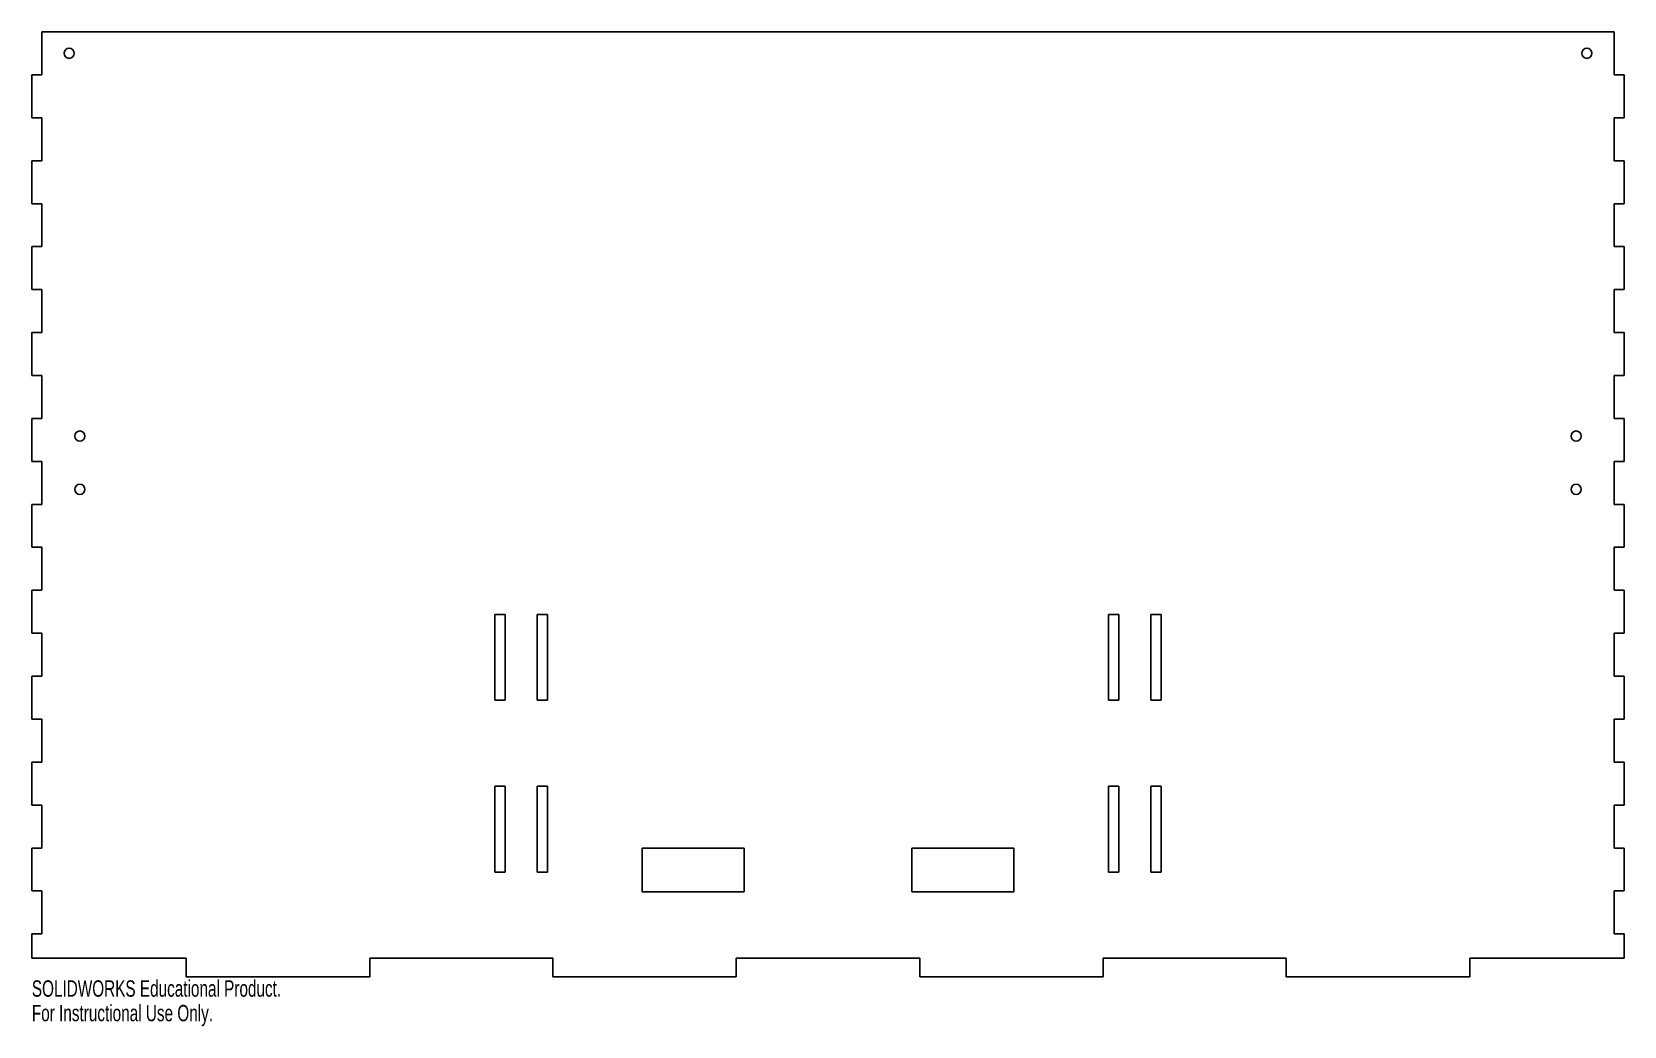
# Model space of a CAD drawing. Header units: inches. Extents: x -9.3 to 9.3, y -6.1 to 5.5.
import ezdxf

# ---------------------------------------------------------------- set-up
doc = ezdxf.new("R2010")
doc.units = ezdxf.units.IN
doc.header["$MEASUREMENT"] = 0
doc.styles.add('SLDTEXTSTYLE0', font='TXT', dxfattribs={"width": 0.7})

msp = doc.modelspace()

# ---------------------------------------------------------------- linework, layer by layer
at = {"color": 7, "linetype": 'Continuous', "lineweight": 25}
for p, q in [((-9.146, 5.5), (-9.146, 5)), ((-9.146, 5.5), (9.146, 5.5)), ((9.146, 5.5), (9.146, 5)), ((-9.264, 5), (-9.264, 4.5)), ((-9.146, 5), (-9.264, 5)), ((9.146, 5), (9.264, 5)), ((9.264, 5), (9.264, 4.5)), ((-9.264, 4.5), (-9.146, 4.5)), ((-9.146, 4.5), (-9.146, 4)), ((9.264, 4.5), (9.146, 4.5)), ((9.146, 4.5), (9.146, 4)), ((-9.264, 4), (-9.264, 3.5)), ((-9.146, 4), (-9.264, 4)), ((9.146, 4), (9.264, 4)), ((9.264, 4), (9.264, 3.5)), ((-9.264, 3.5), (-9.146, 3.5)), ((-9.146, 3.5), (-9.146, 3)), ((9.264, 3.5), (9.146, 3.5)), ((9.146, 3.5), (9.146, 3)), ((-9.264, 3), (-9.264, 2.5)), ((-9.146, 3), (-9.264, 3)), ((9.146, 3), (9.264, 3)), ((9.264, 3), (9.264, 2.5)), ((-9.264, 2.5), (-9.146, 2.5)), ((-9.146, 2.5), (-9.146, 2)), ((9.264, 2.5), (9.146, 2.5)), ((9.146, 2.5), (9.146, 2)), ((-9.264, 2), (-9.264, 1.5)), ((-9.146, 2), (-9.264, 2)), ((9.146, 2), (9.264, 2)), ((9.264, 2), (9.264, 1.5)), ((-9.264, 1.5), (-9.146, 1.5)), ((-9.146, 1.5), (-9.146, 1)), ((9.264, 1.5), (9.146, 1.5)), ((9.146, 1.5), (9.146, 1)), ((-9.264, 1), (-9.264, 0.5)), ((-9.146, 1), (-9.264, 1)), ((9.146, 1), (9.264, 1)), ((9.264, 1), (9.264, 0.5)), ((-9.264, 0.5), (-9.146, 0.5)), ((-9.146, 0.5), (-9.146, 0)), ((9.264, 0.5), (9.146, 0.5)), ((9.146, 0.5), (9.146, 0)), ((-9.264, 0), (-9.264, -0.5)), ((-9.146, 0), (-9.264, 0)), ((9.146, 0), (9.264, 0)), ((9.264, 0), (9.264, -0.5)), ((-9.264, -0.5), (-9.146, -0.5)), ((-9.146, -0.5), (-9.146, -1)), ((9.264, -0.5), (9.146, -0.5)), ((9.146, -0.5), (9.146, -1)), ((-9.264, -1), (-9.264, -1.5)), ((-9.146, -1), (-9.264, -1)), ((9.146, -1), (9.264, -1)), ((9.264, -1), (9.264, -1.5)), ((-3.875, -1.28), (-3.757, -1.28)), ((-3.875, -2.28), (-3.875, -1.28)), ((-3.757, -2.28), (-3.757, -1.28)), ((-3.265, -1.28), (-3.383, -1.28)), ((-3.383, -2.28), (-3.383, -1.28)), ((-3.265, -2.28), (-3.265, -1.28)), ((3.383, -1.28), (3.265, -1.28)), ((3.265, -2.28), (3.265, -1.28)), ((3.383, -2.28), (3.383, -1.28)), ((3.875, -1.28), (3.757, -1.28)), ((3.757, -2.28), (3.757, -1.28)), ((3.875, -2.28), (3.875, -1.28)), ((-9.264, -1.5), (-9.146, -1.5)), ((-9.146, -1.5), (-9.146, -2)), ((9.264, -1.5), (9.146, -1.5)), ((9.146, -1.5), (9.146, -2)), ((-9.264, -2), (-9.264, -2.5)), ((-9.146, -2), (-9.264, -2)), ((9.146, -2), (9.264, -2)), ((9.264, -2), (9.264, -2.5)), ((-3.757, -2.28), (-3.875, -2.28)), ((-3.383, -2.28), (-3.265, -2.28)), ((3.265, -2.28), (3.383, -2.28)), ((3.757, -2.28), (3.875, -2.28)), ((-9.264, -2.5), (-9.146, -2.5)), ((-9.146, -2.5), (-9.146, -3)), ((9.264, -2.5), (9.146, -2.5)), ((9.146, -2.5), (9.146, -3)), ((-9.264, -3), (-9.264, -3.5)), ((-9.146, -3), (-9.264, -3)), ((9.146, -3), (9.264, -3)), ((9.264, -3), (9.264, -3.5)), ((-3.875, -3.28), (-3.757, -3.28)), ((-3.875, -4.28), (-3.875, -3.28)), ((-3.757, -4.28), (-3.757, -3.28)), ((-3.265, -3.28), (-3.383, -3.28)), ((-3.383, -4.28), (-3.383, -3.28)), ((-3.265, -4.28), (-3.265, -3.28)), ((3.383, -3.28), (3.265, -3.28)), ((3.265, -4.28), (3.265, -3.28)), ((3.383, -4.28), (3.383, -3.28)), ((3.875, -3.28), (3.757, -3.28)), ((3.757, -4.28), (3.757, -3.28)), ((3.875, -4.28), (3.875, -3.28)), ((-9.264, -3.5), (-9.146, -3.5)), ((-9.146, -3.5), (-9.146, -4)), ((9.264, -3.5), (9.146, -3.5)), ((9.146, -3.5), (9.146, -4)), ((-9.264, -4), (-9.264, -4.5)), ((-9.146, -4), (-9.264, -4)), ((-0.977, -4.002), (-2.163, -4.002)), ((-2.163, -4.002), (-2.163, -4.508)), ((-0.977, -4.508), (-0.977, -4.002)), ((2.163, -4.002), (0.977, -4.002)), ((0.977, -4.002), (0.977, -4.508)), ((2.163, -4.508), (2.163, -4.002)), ((9.146, -4), (9.264, -4)), ((9.264, -4), (9.264, -4.5)), ((-3.875, -4.28), (-3.757, -4.28)), ((-3.265, -4.28), (-3.383, -4.28)), ((3.265, -4.28), (3.383, -4.28)), ((3.875, -4.28), (3.757, -4.28)), ((-9.264, -4.5), (-9.146, -4.5)), ((-9.146, -4.5), (-9.146, -5)), ((-2.163, -4.508), (-0.977, -4.508)), ((0.977, -4.508), (2.163, -4.508)), ((9.264, -4.5), (9.146, -4.5)), ((9.146, -4.5), (9.146, -5)), ((-9.264, -5), (-9.264, -5.28)), ((-9.146, -5), (-9.264, -5)), ((9.146, -5), (9.264, -5)), ((9.264, -5), (9.264, -5.28)), ((-9.264, -5.28), (-7.467, -5.28)), ((-7.467, -5.28), (-7.467, -5.5)), ((-5.333, -5.28), (-3.2, -5.28)), ((-5.333, -5.28), (-5.333, -5.5)), ((-3.2, -5.28), (-3.2, -5.5)), ((-1.067, -5.28), (1.067, -5.28)), ((-1.067, -5.28), (-1.067, -5.5)), ((1.067, -5.28), (1.067, -5.5)), ((3.2, -5.28), (5.333, -5.28)), ((3.2, -5.28), (3.2, -5.5)), ((5.333, -5.28), (5.333, -5.5)), ((7.467, -5.28), (9.264, -5.28)), ((7.467, -5.28), (7.467, -5.5)), ((-7.467, -5.5), (-5.333, -5.5)), ((-3.2, -5.5), (-1.067, -5.5)), ((1.067, -5.5), (3.2, -5.5)), ((5.333, -5.5), (7.467, -5.5))]:
    msp.add_line(p, q, dxfattribs=at)
for centre in [(-8.83, 5.25), (8.83, 5.25), (-8.705, 0.795), (8.705, 0.795), (-8.705, 0.175), (8.705, 0.175)]:
    msp.add_circle(centre, 0.0591, dxfattribs=at)

# ---------------------------------------------------------------- texts
at = {"color": 7, "linetype": 'Continuous', "char_height": 0.1903, "attachment_point": 1, "style": 'SLDTEXTSTYLE0'}
for s, insert in [('SOLIDWORKS Educational Product.', (-9.264, -5.54)), ('For Instructional Use Only.', (-9.264, -5.826))]:
    msp.add_mtext(s, dxfattribs=dict(at, insert=insert))

doc.saveas('drawing.dxf')
